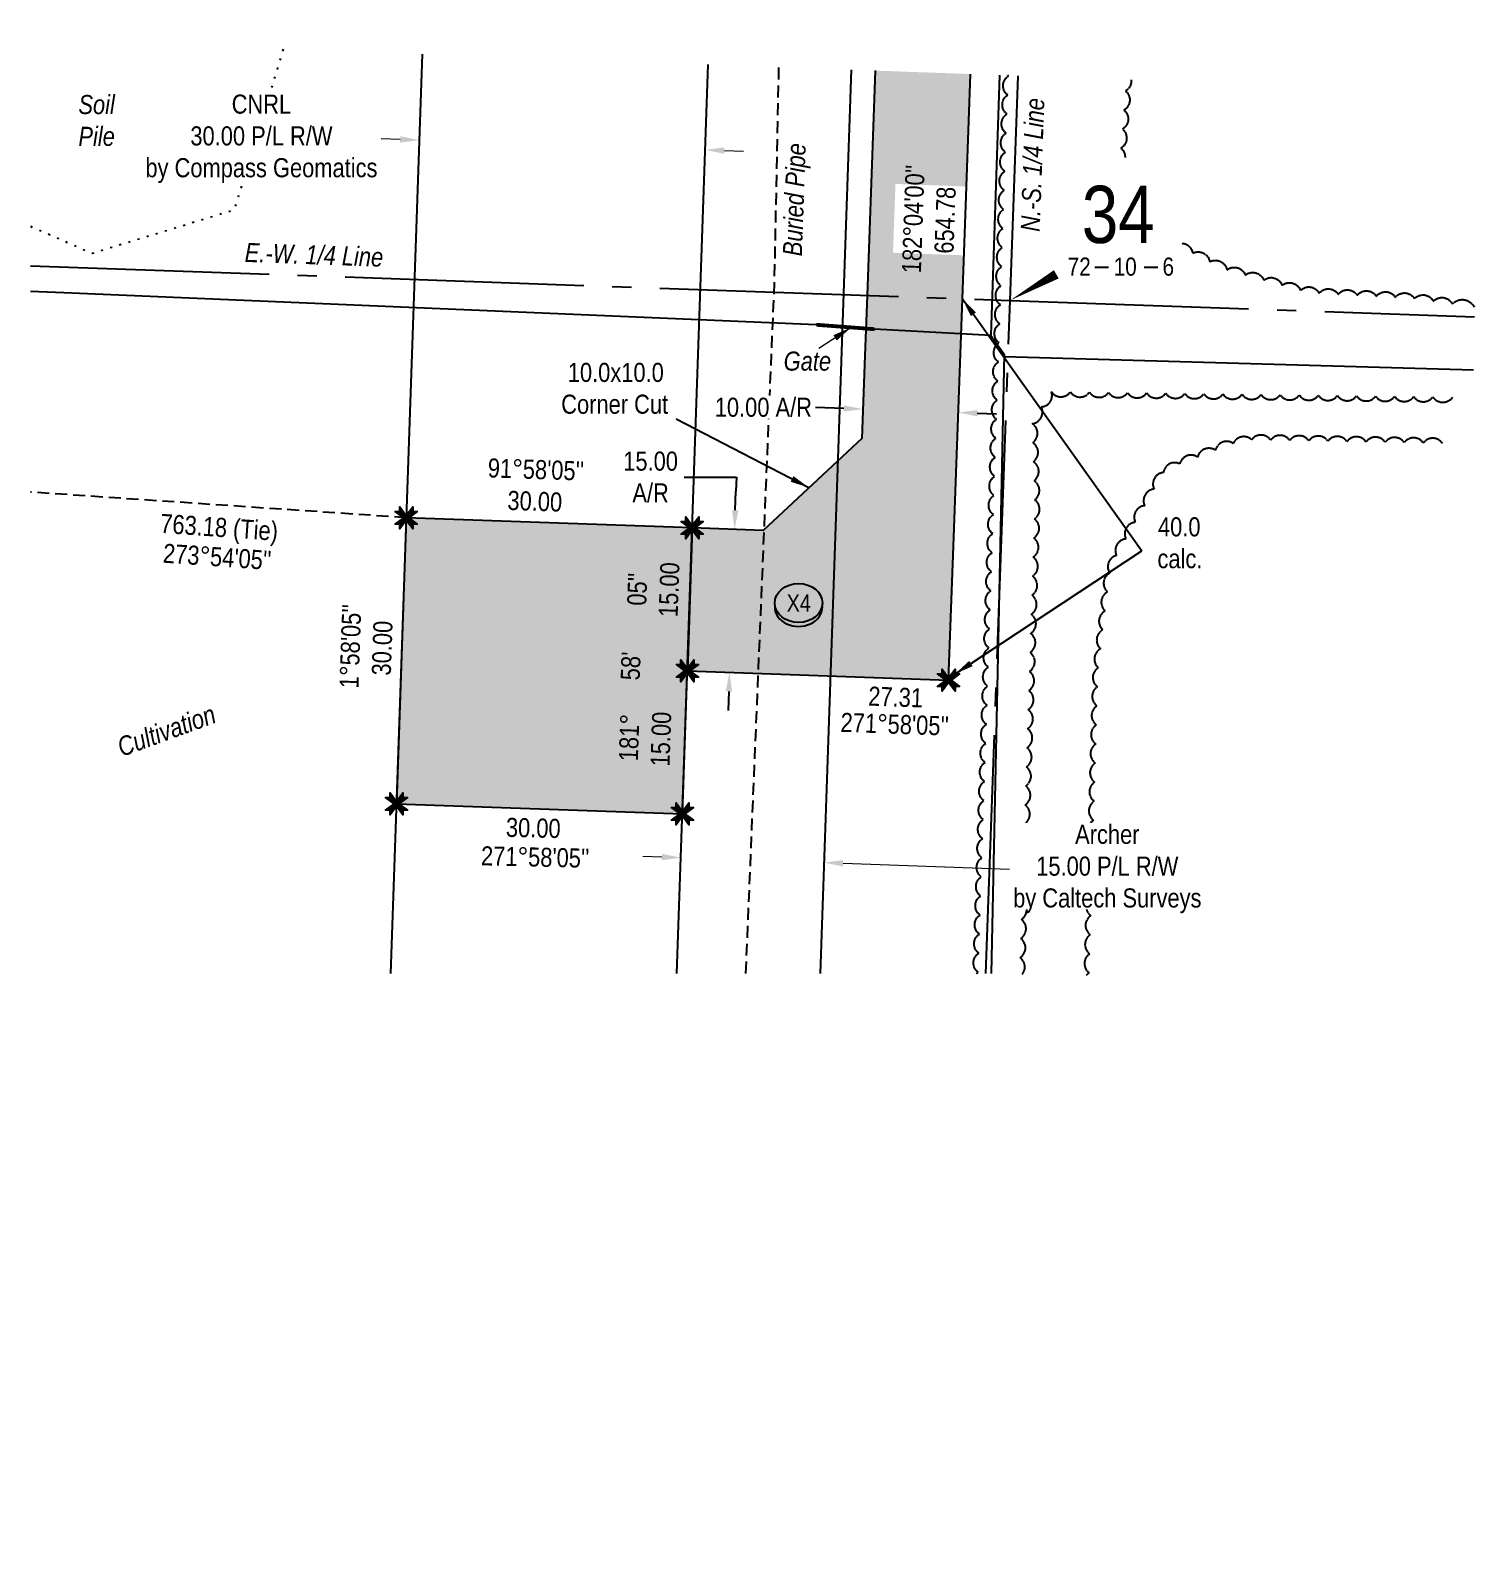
# Model space of a CAD drawing. Extents: x 342350 to 345565, y 6127530 to 6133698.
# Drawn here: x 344808 to 345565, y 6127530 to 6128332 of the extents above; entities that cross this region are included whole.
import ezdxf
from ezdxf.enums import TextEntityAlignment as Align

# ---------------------------------------------------------------- set-up
doc = ezdxf.new("R2010")
doc.units = 0
doc.header["$LTSCALE"] = 5
doc.header["$PDSIZE"] = 0.5
for name, pattern in [('0', [1, 1, 0]), ('foc-QUARTERLINE', [33, 25, -3, 2, -3]), ('foc-TIELINE', [1.875, 1.25, -0.625]), ('foc-TOPO', [1, 0.2, -0.8]), ('UG_PIPE', [1.875, 1.25, -0.625])]:
    doc.linetypes.add(name, pattern=pattern)
doc.layers.get('Defpoints').update_dxf_attribs({"color": 9})
for name, color, linetype in [('10', 1, 'Continuous'), ('9', 3, 'Continuous'), ('AS-FENCE', 48, 'foc-FENCE'), ('AS-PIPE-UG', 44, 'UG_PIPE'), ('AS-PIPE-UG-T', 44, 'Continuous'), ('C-RW', 13, 'Continuous'), ('F-RW', 190, 'Continuous'), ('L-BD', 7, 'Continuous'), ('L-MON', 1, 'Continuous'), ('L-QSEC', 8, 'foc-QUARTERLINE'), ('L-SECLBL', 7, 'Continuous'), ('L-TIE', 7, 'foc-TIELINE'), ('P-CROSSINGS', 250, 'Continuous'), ('P-PROPOSED', 10, 'Continuous'), ('P-PROPOSED-H', 21, 'Continuous'), ('P-TXT', 4, 'Continuous'), ('T-BUSH', 110, '0'), ('T-GENERAL', 48, 'foc-TOPO')]:
    doc.layers.add(name, color=color, linetype=linetype)
for name, color, linetype, lineweight in [('C-RW-T', 13, 'Continuous', 9), ('F-RW-T', 190, 'Continuous', 9), ('T-TEXT', 48, 'Continuous', 18)]:
    doc.layers.add(name, color=color, linetype=linetype, lineweight=lineweight)
doc.styles.add('80CG', font='ARIALN.TTF', dxfattribs={"height": 10})
doc.styles.add('80L', font='ARIALN.TTF', dxfattribs={"height": 10})
doc.styles.add('80LS', font='ARIALNI.TTF', dxfattribs={"height": 10})
doc.styles.add('Crossing', font='ARIALN.TTF', dxfattribs={"height": 10})
doc.styles.add('foc-LtypeFont', font='ARIALN.TTF', dxfattribs={"height": 7.35})
doc.styles.add('SIMPLEX', font='ARIALN.TTF')
doc.linetypes.add('foc-FENCE', pattern='A,10,-1,["X",foc-LtypeFont,S=0.2,R=0,X=-0.625,Y=-0.75],-1.24', length=12.24)
doc.dimstyles.new('Compass 5 000', dxfattribs={"dimscale": 5, "dimtxt": 9, "dimasz": 2, "dimexe": 0.2, "dimexo": 0.0625, "dimgap": 0.5, "dimtad": 0, "dimtih": 1, "dimtoh": 1, "dimzin": 0, "dimdsep": 46, "dimtxsty": '80CG', "dimcen": 0.1, "dimse1": 1, "dimse2": 1, "dimclrd": 256, "dimclrt": 256, "dimaunit": 1, "dimadec": 4, "dimazin": 0, "dimtfac": 0.06, "dimtofl": 0, "dimtmove": 0, "dimatfit": 1, "dimfxl": 0.2, "dimtolj": 1, "dimtzin": 0, "dimlwd": -1, "dimarcsym": 0})

# ---------------------------------------------------------------- blocks, each defined once
blk = doc.blocks.new('TEMP')
h = blk.add_hatch(color=255)
h.dxf.hatch_style = 1
h.paths.add_polyline_path([(0, 0.25), (-0.67, 1.15), (-0.67, 0.67), (-1.15, 0.67), (-0.25, 0), (-1.15, -0.67), (-0.67, -0.67), (-0.67, -1.15), (0, -0.25), (0.67, -1.15), (0.67, -0.67), (1.15, -0.67), (0.25, 0), (1.15, 0.67), (0.67, 0.67), (0.67, 1.15)])
h.paths.add_polyline_path([(0.57, 0.85), (0.57, 0.57), (0.85, 0.57), (0.08, 0), (0.85, -0.57), (0.57, -0.57), (0.57, -0.85), (0, -0.08), (-0.57, -0.85), (-0.57, -0.57), (-0.85, -0.57), (-0.08, 0), (-0.85, 0.57), (-0.57, 0.57), (-0.57, 0.85), (0, 0.08)], flags=16)
h = blk.add_hatch(color=1)
h.dxf.hatch_style = 1
h.paths.add_polyline_path([(0, 0.08), (-0.57, 0.85), (-0.57, 0.57), (-0.85, 0.57), (-0.08, 0), (-0.85, -0.57), (-0.57, -0.57), (-0.57, -0.85), (0, -0.08), (0.57, -0.85), (0.57, -0.57), (0.85, -0.57), (0.08, 0), (0.85, 0.57), (0.57, 0.57), (0.57, 0.85)])
at = {"color": 1}
for p, q in [((-0.08, 0), (0.08, 0)), ((0, 0.08), (0, -0.08))]:
    blk.add_line(p, q, dxfattribs=at)
at = {"color": 255, "flags": 128}
blk.add_lwpolyline([(-0.25, 0), (-1.15, 0.67), (-0.67, 0.67), (-0.67, 1.15), (0, 0.25), (0.67, 1.15), (0.67, 0.67), (1.15, 0.67), (0.25, 0), (1.15, -0.67), (0.67, -0.67), (0.67, -1.15), (0, -0.25), (-0.67, -1.15), (-0.67, -0.67), (-1.15, -0.67)], close=True, dxfattribs=at)
at = {"color": 1, "flags": 128}
blk.add_lwpolyline([(-0.08, 0), (-0.85, 0.57), (-0.57, 0.57), (-0.57, 0.85), (0, 0.08), (0.57, 0.85), (0.57, 0.57), (0.85, 0.57), (0.08, 0), (0.85, -0.57), (0.57, -0.57), (0.57, -0.85), (0, -0.08), (-0.57, -0.85), (-0.57, -0.57), (-0.85, -0.57)], close=True, dxfattribs=at)
blk = doc.blocks.new('L-SECLBL')
at = {"layer": '9', "color": 7}
for p, q in [((-5.08, -27.83), (-12.29, -27.83)), ((20.7, -27.83), (13.5, -27.83))]:
    blk.add_line(p, q, dxfattribs=at)
at = {"layer": '10', "color": 2, "style": 'SIMPLEX'}
blk.add_attdef('SEC', text='', height=30, dxfattribs=at).set_placement((0, 0), align=Align.MIDDLE)
at = {"layer": '10', "color": 5, "style": '80L'}
blk.add_attdef('TWP', text='', height=9.5, dxfattribs=at).set_placement((-14.43, -27.37), align=Align.MIDDLE_RIGHT)
blk.add_attdef('RGE', text='', height=9.5, dxfattribs=at).set_placement((3.62, -27.37), align=Align.MIDDLE_CENTER)
blk.add_attdef('MER', text='', height=9.5, dxfattribs=at).set_placement((23.17, -27.37), align=Align.MIDDLE_LEFT)
blk = doc.blocks.new('*D588')
at = {"layer": 'Defpoints', "color": 0, "transparency": 16777216}
for p in [(345149.08, 6127898.77), (345148.67, 6127886.76), (345223.61, 6127884.18)]:
    blk.add_point(p, dxfattribs=at)
at = {"layer": 'F-RW-T', "transparency": 16777216}
for p, q in [((345139.09, 6127899.11), (345129.09, 6127899.45)), ((345234.01, 6127895.85), (345321.25, 6127892.85))]:
    blk.add_line(p, q, dxfattribs=at)
for points in [[(345139.15, 6127900.78), (345139.03, 6127897.44), (345149.08, 6127898.77)], [(345234.07, 6127897.51), (345233.96, 6127894.18), (345224.02, 6127896.19)]]:
    blk.add_solid(points, dxfattribs=at)
at = {"layer": 'F-RW-T', "transparency": 16777216, "insert": (345372.51, 6127892.85), "char_height": 10, "attachment_point": 5, "style": '80CG', "bg_fill": 3, "box_fill_scale": 1.1, "bg_fill_color": 256, "bg_fill_true_color": 13158600, "bg_fill_transparency": 0}
blk.add_mtext('\\A1;Archer\\P15.00 P/L R/W\\Pby Caltech Surveys', dxfattribs=at)
blk = doc.blocks.new('*D589')
at = {"layer": 'C-RW-T', "transparency": 16777216}
for p, q in [((345001.95, 6128275.12), (344991.96, 6128275.46)), ((345171.82, 6128269.28), (345181.81, 6128268.94))]:
    blk.add_line(p, q, dxfattribs=at)
for points in [[(345002.01, 6128276.78), (345001.9, 6128273.45), (345011.95, 6128274.77)], [(345171.88, 6128270.95), (345171.76, 6128267.62), (345161.83, 6128269.63)]]:
    blk.add_solid(points, dxfattribs=at)
at = {"layer": 'Defpoints', "color": 0, "transparency": 16777216}
for p in [(345011.95, 6128274.77), (345011.27, 6128255.05), (345161.15, 6128249.9)]:
    blk.add_point(p, dxfattribs=at)
at = {"layer": 'C-RW-T', "transparency": 16777216, "insert": (344929.24, 6128275.46), "char_height": 10, "attachment_point": 5, "style": '80CG', "bg_fill": 3, "box_fill_scale": 1.1, "bg_fill_color": 256, "bg_fill_true_color": 13158600, "bg_fill_transparency": 0}
blk.add_mtext('\\A1;CNRL\\P30.00 P/L R/W\\Pby Compass Geomatics', dxfattribs=at)
blk = doc.blocks.new('*D631')
at = {"layer": 'Defpoints', "color": 0, "transparency": 16777216}
for p in [(345244.39, 6128132.48), (345294.35, 6128130.68), (345294.4, 6128132.02)]:
    blk.add_point(p, dxfattribs=at)
at = {"layer": 'P-TXT', "transparency": 16777216}
for p, q in [((345234.45, 6128134.18), (345219.55, 6128134.72)), ((345304.39, 6128131.66), (345314.39, 6128131.3))]:
    blk.add_line(p, q, dxfattribs=at)
for points in [[(345234.51, 6128135.84), (345234.39, 6128132.51), (345244.44, 6128133.82)], [(345304.45, 6128133.33), (345304.33, 6128130), (345294.4, 6128132.02)]]:
    blk.add_solid(points, dxfattribs=at)
at = {"layer": 'P-TXT', "transparency": 16777216, "insert": (345192.27, 6128134.72), "char_height": 10, "attachment_point": 5, "style": '80CG', "bg_fill": 3, "box_fill_scale": 1.1, "bg_fill_color": 256, "bg_fill_true_color": 13158600, "bg_fill_transparency": 0}
blk.add_mtext('\\A1;10.00 A/R', dxfattribs=at)
blk = doc.blocks.new('xing2')
h = blk.add_hatch(color=50)
h.dxf.hatch_style = 1
edge = h.paths.add_edge_path()
edge.add_ellipse((0, 0), major_axis=(-12.5, 0), ratio=0.816297, start_angle=0, end_angle=360)
h = blk.add_hatch(color=250)
h.dxf.hatch_style = 1
edge = h.paths.add_edge_path()
edge.add_ellipse((0, -2.05), major_axis=(-12.5, 0), ratio=0.816297, start_angle=0, end_angle=180)
edge.add_line((12.5, -2.05), (12.5, 0))
edge.add_ellipse((0, 0), major_axis=(-12.5, 0), ratio=0.816297, start_angle=0, end_angle=180, ccw=False)
edge.add_line((-12.5, 0), (-12.5, -2.05))
at = {"color": 250}
blk.add_ellipse((0, 0), major_axis=(-12.5, 0), ratio=0.816297, dxfattribs=at)
blk.add_ellipse((0, -2.05), major_axis=(-12.5, 0), ratio=0.816297, start_param=0, end_param=3.141593, dxfattribs=at)
at = {"color": 250, "style": 'Crossing'}
blk.add_attdef('CROSSING', text='', height=9, dxfattribs=at).set_placement((0.09, 0.02), align=Align.MIDDLE_CENTER)
at = {"color": 250, "style": 'Crossing', "flags": 1}
for tag, p in [('OWNER', (0.09, -12.49)), ('DESCRIPTION', (0.09, -25.77)), ('LOCATION', (0.09, -39.3)), ('DWG_REF', (0.09, -52.84))]:
    blk.add_attdef(tag, text='', height=9, dxfattribs=at).set_placement(p, align=Align.MIDDLE_CENTER)

msp = doc.modelspace()

# ---------------------------------------------------------------- hatches: boundary and pattern name
at = {"layer": 'P-PROPOSED-H'}
h = msp.add_hatch(color=256, dxfattribs=at)
h.dxf.hatch_style = 1
h.paths.add_polyline_path([(345300.775, 6128309.376), (345250.818, 6128311.173), (345246.588, 6128193.408), (345245.456, 6128161.966), (345243.89, 6128118.473), (345192.134, 6128070.283), (345155.021, 6128071.595), (345152.446, 6127996.656), (345289.352, 6127991.816), (345292.05, 6128066.751), (345296.545, 6128191.642)])
h = msp.add_hatch(color=256, dxfattribs=at)
h.dxf.hatch_style = 1
h.paths.add_polyline_path([(344999.998, 6127927.014), (345149.872, 6127921.716), (345155.021, 6128071.595), (345005.148, 6128076.893)])

# ---------------------------------------------------------------- linework, layer by layer
at = {"layer": 'AS-FENCE', "flags": 128}
for points in [[(345315.989, 6128308.829), (345311.464, 6128172.446), (345318.464, 6128162.641), (345311.578, 6127838.115)], [(345311.464, 6128172.446), (345250.574, 6128175.681), (345220.029, 6128178.001), (344825.689, 6128194.786), (344808.287, 6128195.412)], [(345318.437, 6128161.336), (345564.328, 6128154.348)]]:
    msp.add_lwpolyline(points, dxfattribs=at)
at = {"layer": 'AS-FENCE', "const_width": 2, "flags": 128}
msp.add_lwpolyline([(345220.029, 6128178.001), (345250.574, 6128175.681)], dxfattribs=at)
at = {"layer": 'AS-PIPE-UG', "flags": 128}
msp.add_lwpolyline([(345183.113, 6127838.115), (345198.109, 6128200.051), (345200.428, 6128312.986)], dxfattribs=at)
at = {"layer": 'C-RW', "flags": 128}
for points in [[(345013.491, 6128319.712), (344996.944, 6127838.115)], [(345146.999, 6127838.115), (345163.361, 6128314.32)]]:
    msp.add_lwpolyline(points, dxfattribs=at)
at = {"layer": 'F-RW', "flags": 128}
for points in [[(345146.999, 6127838.115), (345163.361, 6128314.32)], [(345238.294, 6128311.624), (345222.025, 6127838.115)]]:
    msp.add_lwpolyline(points, dxfattribs=at)
at = {"layer": 'L-QSEC', "flags": 128}
for points in [[(345321.524, 6128190.759), (345325.759, 6128308.477)], [(344808.287, 6128208.903), (345321.524, 6128190.759)], [(345308.83, 6127838.115), (345321.524, 6128190.759)], [(345321.524, 6128190.759), (345564.866, 6128182.157)]]:
    msp.add_lwpolyline(points, dxfattribs=at)
at = {"layer": 'L-SECLBL', "flags": 128}
msp.add_lwpolyline([(345321.524, 6128190.759, 0, 4.999, 0), (345345.771, 6128204.438, 0, 0, 0)], format="xyseb", dxfattribs=at)
at = {"layer": 'L-TIE', "flags": 128}
msp.add_lwpolyline([(345005.148, 6128076.893), (344808.287, 6128090.32)], dxfattribs=at)
at = {"layer": 'P-PROPOSED', "flags": 128}
msp.add_lwpolyline([(344999.998, 6127927.014), (345149.872, 6127921.716), (345155.021, 6128071.595), (345005.148, 6128076.893)], close=True, dxfattribs=at)
at = {"layer": 'P-TXT'}
for p, q in [((345150.75, 6128098.169), (345178.146, 6128098.169)), ((345178.146, 6128098.169), (345177.885, 6128090.795)), ((345177.532, 6128080.803), (345177.885, 6128090.795)), ((345174.177, 6127985.883), (345173.823, 6127975.892))]:
    msp.add_line(p, q, dxfattribs=at)
for points in [[(345175.867, 6128080.862), (345179.197, 6128080.744), (345177.179, 6128070.812)], [(345172.511, 6127985.942), (345175.842, 6127985.824), (345174.53, 6127995.875)]]:
    msp.add_solid(points, dxfattribs=at)
at = {"layer": 'T-BUSH', "flags": 128}
for points in [[(345303.979, 6127838.115, -0.0433326), (345304.81, 6127838.766, -0.5205671), (345305.143, 6127848.758, -0.5205671), (345305.476, 6127858.751, -0.5205671), (345305.808, 6127868.743, -0.5205671), (345306.141, 6127878.735, -0.5205671), (345306.474, 6127888.727, -0.5205671), (345306.806, 6127898.72, -0.5205671), (345307.139, 6127908.712, -0.5205671), (345307.472, 6127918.704, -0.5205671), (345307.805, 6127928.697, -0.5205671), (345308.137, 6127938.689, -0.5205671), (345308.47, 6127948.681, -0.5205671), (345308.803, 6127958.673, -0.5205671), (345309.135, 6127968.666, -0.5205671), (345309.468, 6127978.658, -0.5205671), (345309.801, 6127988.65, -0.5205671), (345310.134, 6127998.642, -0.5205671), (345310.466, 6128008.635, -0.5205671), (345310.799, 6128018.627, -0.5205671), (345311.132, 6128028.619, -0.5205671), (345311.464, 6128038.611, -0.5205671), (345311.797, 6128048.604, -0.5205671), (345312.13, 6128058.596, -0.5205671), (345312.463, 6128068.588, -0.5205671), (345312.795, 6128078.58, -0.5205671), (345313.128, 6128088.573, -0.5205671), (345313.461, 6128098.565, -0.5205671), (345313.793, 6128108.557, -0.5205671), (345314.126, 6128118.55, -0.5205671), (345314.459, 6128128.542, -0.5205671), (345314.792, 6128138.534, -0.5205671), (345315.124, 6128148.526, -0.5205671), (345315.457, 6128158.519, -0.5205671), (345315.79, 6128168.511, -0.5205671), (345316.123, 6128178.503, -0.5205671), (345316.455, 6128188.495, -0.5205671), (345316.788, 6128198.488, -0.5205671), (345317.121, 6128208.48, -0.5205671), (345317.453, 6128218.472, -0.5205671), (345317.786, 6128228.464, -0.5205671), (345318.119, 6128238.457, -0.5205671), (345318.452, 6128248.449, -0.5205671), (345318.784, 6128258.441, -0.5205671), (345319.117, 6128268.433, -0.5205671), (345319.472, 6128278.425, -0.5205671), (345319.899, 6128288.414, -0.5205671), (345320.327, 6128298.402, -0.5205671), (345320.754, 6128308.391, -0.0179452), (345320.416, 6128308.669, -0.0179452)], [(345385.048, 6128306.344, -0.2928577), (345382.055, 6128300.48, -0.5205671), (345381.237, 6128290.516, -0.5205671), (345380.419, 6128280.552, -0.5205671), (345379.601, 6128270.587, -0.232943), (345381.801, 6128265.663, -0.232943)], [(345411.749, 6128220.696, -0.3479104), (345417.249, 6128215.486, -0.5205671), (345426.171, 6128210.976, -0.5205671), (345435.188, 6128206.71, -0.5205671), (345444.819, 6128204.025, -0.5205671), (345454.45, 6128201.341, -0.5205671), (345464.08, 6128198.656, -0.5205671), (345473.711, 6128195.972, -0.5205671), (345483.536, 6128194.476, -0.5205671), (345493.52, 6128193.96, -0.5205671), (345503.505, 6128193.444, -0.5205671), (345513.489, 6128192.929, -0.5205671), (345523.474, 6128192.413, -0.5205671), (345533.442, 6128191.728, -0.5205671), (345543.342, 6128190.334, -0.5205671), (345553.242, 6128188.939, -0.5205671), (345564.748, 6128187.318)], [(345327.971, 6127837.768, 0.4228903), (345326.86, 6127846.454, 0.5205671), (345327.186, 6127856.446, 0.5205671), (345327.511, 6127866.439, 0.5205671), (345327.837, 6127876.431, 0.5205671), (345328.163, 6127886.424, 0.5205671), (345328.489, 6127896.416, 0.5205671), (345328.814, 6127906.409, 0.5205671), (345329.14, 6127916.401, 0.5205671), (345329.466, 6127926.394, 0.5205671), (345329.791, 6127936.386, 0.5205671), (345330.117, 6127946.379, 0.5205671), (345330.443, 6127956.371, 0.5205671), (345330.769, 6127966.364, 0.5205671), (345331.094, 6127976.356, 0.5205671), (345331.42, 6127986.349, 0.5205671), (345331.746, 6127996.341, 0.5205671), (345332.071, 6128006.333, 0.5205671), (345332.397, 6128016.326, 0.5205671), (345332.723, 6128026.318, 0.5205671), (345333.049, 6128036.311, 0.5205671), (345333.374, 6128046.303, 0.5205671), (345333.7, 6128056.296, 0.5205671), (345334.026, 6128066.288, 0.5205671), (345334.351, 6128076.281, 0.5205671), (345334.52, 6128086.273, 0.5205671), (345334.169, 6128096.265, 0.5205671), (345333.819, 6128106.257, 0.5205671), (345333.468, 6128116.248, 0.5205671), (345333.189, 6128126.223, 0.5205671), (345337.895, 6128135.044, 0.5205671), (345343.143, 6128142.948, 0.5205671), (345353.139, 6128142.811, 0.5205671), (345363.136, 6128142.674, 0.5205671), (345373.133, 6128142.537, 0.5205671), (345383.13, 6128142.4, 0.5205671), (345393.127, 6128142.263, 0.5205671), (345403.124, 6128142.125, 0.5205671), (345413.121, 6128141.988, 0.5205671), (345423.117, 6128141.851, 0.5205671), (345433.114, 6128141.714, 0.5205671), (345443.111, 6128141.577, 0.5205671), (345453.108, 6128141.44, 0.5205671), (345463.105, 6128141.303, 0.5205671), (345473.102, 6128141.165, 0.5205671), (345483.099, 6128141.028, 0.5205671), (345493.095, 6128140.891, 0.5205671), (345503.092, 6128140.754, 0.5205671), (345513.089, 6128140.617, 0.5205671), (345523.086, 6128140.48, 0.5205671), (345533.083, 6128140.343, 0.5205671), (345543.08, 6128140.205, 0.5205671), (345553.517, 6128140.062)], [(345548.087, 6128115.889, 0.520567), (345538.091, 6128116.073, 0.5205671), (345528.095, 6128116.258, 0.5205671), (345518.099, 6128116.442, 0.5205671), (345508.103, 6128116.627, 0.5205671), (345498.107, 6128116.812, 0.5205671), (345488.111, 6128116.996, 0.5205671), (345478.114, 6128117.181, 0.5205671), (345468.118, 6128117.366, 0.5205671), (345458.122, 6128117.55, 0.5205671), (345448.126, 6128117.735, 0.5205671), (345438.497, 6128115.824, 0.5205671), (345429.16, 6128112.25, 0.5205671), (345419.823, 6128108.676, 0.5205671), (345410.486, 6128105.102, 0.5205671), (345401.944, 6128100.604, 0.5205671), (345397.016, 6128091.905, 0.5205671), (345392.089, 6128083.206, 0.5205671), (345387.161, 6128074.507, 0.5205671), (345382.234, 6128065.807, 0.5205671), (345377.306, 6128057.108, 0.5205671), (345373.805, 6128047.939, 0.5205671), (345372.592, 6128038.015, 0.5205671), (345371.378, 6128028.091, 0.5205671), (345370.164, 6128018.167, 0.5205671), (345368.95, 6128008.243, 0.5205671), (345367.737, 6127998.319, 0.5205671), (345367.323, 6127988.335, 0.5205671), (345367.033, 6127978.342, 0.5205671), (345366.743, 6127968.348, 0.5205671), (345366.453, 6127958.354, 0.5205671), (345366.164, 6127948.361, 0.5205671), (345365.874, 6127938.367, 0.5205671), (345365.584, 6127928.374, 0.5205671), (345365.294, 6127918.38, 0.5205671), (345365.005, 6127908.386, 0.5205671), (345364.715, 6127898.393, 0.5205671), (345364.425, 6127888.399, 0.5205671), (345364.135, 6127878.406, 0.5205671), (345363.846, 6127868.412, 0.5205671), (345363.556, 6127858.418, 0.5205671), (345363.266, 6127848.425, 0.5205671), (345362.976, 6127838.431, 0.0833664), (345361.495, 6127837.056, 0.0833664)]]:
    msp.add_lwpolyline(points, format="xyb", dxfattribs=at)
at = {"layer": 'T-GENERAL', "flags": 128}
msp.add_lwpolyline([(344940.656, 6128322.332), (344914.949, 6128238.101), (344840.459, 6128215.326), (344808.287, 6128229.469)], dxfattribs=at)

# ---------------------------------------------------------------- block references
at = {"layer": 'L-MON'}
for p, xscale, yscale, zscale in [((345005.148, 6128076.893), 4.998900549999984, 4.998900549999984, 4.998900549999984), ((345155.021, 6128071.595), 4.998900549999984, 4.998900549999984, 4.998900549999984), ((345152.446, 6127996.656), 4.998900549999998, 4.998900549999998, 4.998900549999998), ((345289.352, 6127991.816), 4.998900549999998, 4.998900549999998, 4.998900549999998), ((344999.998, 6127927.014), 4.998900549999984, 4.998900549999984, 4.998900549999984)]:
    msp.add_blockref('TEMP', p, dxfattribs=dict(at, xscale=xscale, yscale=yscale, zscale=zscale))
at = {"layer": 'L-SECLBL', "xscale": 0.99978011, "yscale": 0.99978011, "zscale": 0.99978011}
msp.add_blockref('L-SECLBL', (345378.262, 6128235.849), dxfattribs=at).add_auto_attribs({'SEC': '34', 'TWP': '72', 'RGE': '10', 'MER': '6'})
at = {"layer": 'P-CROSSINGS', "xscale": 0.99978011, "yscale": 0.99978011, "zscale": 0.99978011}
msp.add_blockref('xing2', (345210.724, 6128032.207), dxfattribs=at).add_auto_attribs({'CROSSING': 'X4'})

# ---------------------------------------------------------------- texts
at = {"layer": 'AS-PIPE-UG-T', "insert": (345202.481, 6128214.169), "char_height": 9.9978, "attachment_point": 1, "rotation": 88.032183, "style": '80L'}
msp.add_mtext_dynamic_manual_height_columns('{\\fArial Narrow|b0|i1|c0|p34;Buried Pipe}', width=59.03588, gutter_width=50, heights=[0], dxfattribs=at)
at = {"layer": 'L-BD', "style": '80L'}
for s, rotation, p in [('763.18 (Tie)', 356.0982, (344907.024, 6128070.653)), ("273°54'05''", 356.0982, (344906.054, 6128056.439)), ('27.31', 357.9754, (345261.62, 6127982.98)), ("271°58'05''", 357.9754, (345261.117, 6127968.742)), ('30.00', 358.6441, (345071.713, 6127914.389)), ("271°58'05''", 358.6441, (345072.692, 6127899.124))]:
    msp.add_text(s, height=9.9978, rotation=rotation, dxfattribs=at).set_placement(p, align=Align.MIDDLE)
at = {"layer": 'L-BD', "char_height": 9.9978, "attachment_point": 1, "style": '80L'}
for s, width, insert in [('\\pi3.7627;10.0x10.0\\P\\pi0.32894;Corner Cut', 56.04816, (345086.021, 6128158.058)), ('\\pi6.3889;40.0\\P\\pi6.1229;calc.', 34.37597, (345392.671, 6128077.131))]:
    msp.add_mtext_dynamic_manual_height_columns(s, width=width, gutter_width=50, heights=[0], dxfattribs=dict(at, insert=insert))
at = {"layer": 'L-BD', "char_height": 9.9978, "width": 28.56944, "attachment_point": 1, "rotation": 88.032154, "style": '80L'}
for s, insert in [("\\pi6.2306;05''\\P\\pi0.84975;15.00 ", (345120.652, 6128024.816)), ("\\pi-6.8293;1°58'05''\\P\\pi0.46443;30.00 ", (344970.328, 6127994.543)), ("\\pi7.3285;58'", (345117.208, 6127984.611)), ('\\pi3.015;181°\\P\\pi0.84975;15.00 ', (345116.396, 6127946.519))]:
    msp.add_mtext(s, dxfattribs=dict(at, insert=insert))
at = {"layer": 'L-QSEC', "char_height": 9.9978, "attachment_point": 1, "style": '80L'}
for s, insert, rotation in [('\\pi2.1015;{\\fArial Narrow|b0|i1|c0|p34;N.-S. 1/4 Line}', (345327.033, 6128224.891), 87.975394), ('\\pi0.8296;{\\fArial Narrow|b0|i1|c0|p34;E.-W. 1/4 Line}', (344919.895, 6128220.978), 357.975394)]:
    msp.add_mtext_dynamic_manual_height_columns(s, width=73.3965, gutter_width=49.978, heights=[0], dxfattribs=dict(at, insert=insert, rotation=rotation))
at = {"layer": 'P-CROSSINGS', "insert": (345074.174, 6127529.559), "char_height": 9.9978, "attachment_point": 6, "style": '80CG'}
msp.add_mtext('\\A1;', dxfattribs=at)
at = {"layer": 'T-TEXT', "char_height": 9.9978, "attachment_point": 1, "style": '80L'}
for s, insert in [('{\\fArial Narrow|b0|i1|c0|p34;Soil\\PPile}', (344833.34, 6128298.404)), ('{\\fArial Narrow|b0|i1|c0|p34;Gate}', (345202.92, 6128163.978))]:
    msp.add_mtext_dynamic_manual_height_columns(s, width=13.36181, gutter_width=49.989, heights=[0], dxfattribs=dict(at, insert=insert))
at = {"layer": 'T-TEXT', "insert": (344877.759, 6127970.088), "char_height": 9.99779, "width": 53.78505, "attachment_point": 2, "rotation": 20, "style": '80LS', "bg_fill": 3, "box_fill_scale": 1.15, "bg_fill_color": 256, "bg_fill_true_color": 256, "bg_fill_transparency": 0}
msp.add_mtext('Cultivation', dxfattribs=at)

# ---------------------------------------------------------------- leaders
at = {"layer": 'L-BD'}
for points in [[(345296.545, 6128191.642), (345390.645, 6128059.565)], [(345292.674, 6127995.025), (345390.645, 6128059.565)]]:
    msp.add_leader(points, dimstyle='Compass 5 000', dxfattribs=at)
at = {"layer": 'T-TEXT'}
msp.add_leader([(345238.216, 6128176.62), (345221.341, 6128165.572)], dimstyle='Compass 5 000', dxfattribs=at)

# ---------------------------------------------------------------- next in the draw order: texts
at = {"layer": 'L-BD', "insert": (345265.842, 6128233.588), "char_height": 9.9978, "width": 26.09049, "attachment_point": 2, "rotation": 87.9395, "style": '80L', "bg_fill": 2}
msp.add_mtext("182°04'00''\\P654.78 ", dxfattribs=at)
at = {"layer": 'L-BD', "insert": (345073.253, 6128107.2), "char_height": 9.9978, "width": 11.7148, "attachment_point": 2, "rotation": 358.0322, "style": '80L', "bg_fill": 3, "box_fill_scale": 1.2, "bg_fill_color": 256, "bg_fill_transparency": 0}
msp.add_mtext("91°58'05''\\P30.00", dxfattribs=at)
at = {"layer": 'P-TXT', "insert": (345133.176, 6128098.169), "char_height": 9.9978, "attachment_point": 5, "style": '80CG', "bg_fill": 3, "box_fill_scale": 1.1, "bg_fill_color": 256, "bg_fill_true_color": 13158600, "bg_fill_transparency": 0}
msp.add_mtext('\\A1;15.00\\PA/R', dxfattribs=at)

# ---------------------------------------------------------------- next in the draw order: dimensions: what is measured, and where the dimension line sits
at = {"layer": 'C-RW-T'}
dim = msp.add_linear_dim(base=(345011.947, 6128274.775), p1=(345161.148, 6128249.904), p2=(345011.269, 6128255.054), angle=178.032154, text='CNRL\\P30.00 P/L R/W\\Pby Compass Geomatics', dimstyle='Compass 5 000', override={"dimtfill": 1}, dxfattribs=at)
dim.commit()
dim.dimension.update_dxf_attribs({"geometry": '*D589', "text_midpoint": (344929.237, 6128275.462), "dimtype": 161})
at = {"layer": 'F-RW-T'}
dim = msp.add_linear_dim(base=(345149.083, 6127898.766), p1=(345223.608, 6127884.181), p2=(345148.67, 6127886.756), angle=178.032154, text='Archer\\P15.00 P/L R/W\\Pby Caltech Surveys', dimstyle='Compass 5 000', override={"dimtfill": 1}, dxfattribs=at)
dim.commit()
dim.dimension.update_dxf_attribs({"geometry": '*D588', "text_midpoint": (345372.514, 6127892.851), "dimtype": 161})
at = {"layer": 'P-TXT'}
dim = msp.add_linear_dim(base=(345294.399, 6128132.021), p1=(345244.394, 6128132.482), p2=(345294.351, 6128130.684), angle=357.938448, text='10.00 A/R', dimstyle='Compass 5 000', override={"dimtfill": 1}, dxfattribs=at)
dim.commit()
dim.dimension.update_dxf_attribs({"geometry": '*D631', "text_midpoint": (345192.269, 6128134.715), "dimtype": 161})

# ---------------------------------------------------------------- next in the draw order: linework, layer by layer
at = {"layer": 'P-PROPOSED', "flags": 128}
msp.add_lwpolyline([(345250.818, 6128311.173), (345246.588, 6128193.408), (345245.456, 6128161.966), (345243.89, 6128118.473), (345192.134, 6128070.283), (345155.021, 6128071.595), (345152.446, 6127996.656), (345289.352, 6127991.816), (345292.05, 6128066.751), (345296.545, 6128191.642), (345300.775, 6128309.376)], dxfattribs=at)

# ---------------------------------------------------------------- next in the draw order: block references
at = {"layer": 'L-MON', "xscale": 4.998900549999984, "yscale": 4.998900549999984, "zscale": 4.998900549999984}
msp.add_blockref('TEMP', (345149.872, 6127921.716), dxfattribs=at)

# ---------------------------------------------------------------- next in the draw order: leaders
at = {"layer": 'L-BD'}
msp.add_leader([(345216.16, 6128092.653), (345146.571, 6128128.618)], dimstyle='Compass 5 000', dxfattribs=at)

doc.saveas('drawing.dxf')
